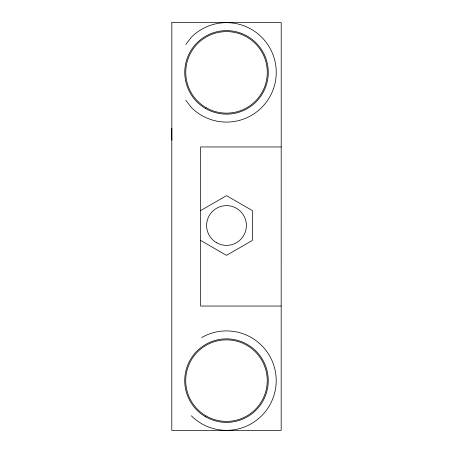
<?xml version="1.0" encoding="UTF-8"?>
<svg xmlns="http://www.w3.org/2000/svg" width="453" height="453" viewBox="0 0 453 453"><rect width="100%" height="100%" fill="white"/><g stroke="black" fill="none" stroke-linecap="round" stroke-linejoin="round"><path stroke-width="0.68" d="M171.806 140.232L171.806 128.301M281.2 146.953L200.651 146.953L200.645 306.047L281.183 306.047M185.747 44.53L191.364 37.214A49.717 49.717 0 0 1 261.675 37.22A49.717 49.717 0 0 1 261.67 107.537A49.717 49.717 0 0 1 191.359 107.525L185.741 100.209M200.651 210.583L226.506 195.656L252.355 210.583L252.355 240.435L226.5 255.362L200.645 240.435M201.63 337.57A49.717 49.717 0 0 1 267.219 352.117A49.717 49.717 0 0 1 258.442 418.719A49.717 49.717 0 0 1 191.33 415.786M171.829 22.65L171.789 430.339L281.171 430.35L281.211 22.65L171.829 22.65M206.098 415.939A40.77 40.77 0 0 0 267.253 380.633A40.77 40.77 0 0 0 206.098 345.322A40.77 40.77 0 0 0 206.098 415.939M205.6 416.8A41.767 41.767 0 0 0 268.25 380.633A41.767 41.767 0 0 0 205.6 344.461A41.767 41.767 0 0 0 205.6 416.8M206.126 107.678A40.77 40.77 0 0 0 267.287 72.378A40.77 40.77 0 0 0 206.138 37.067A40.77 40.77 0 0 0 206.126 107.678M205.628 108.539A41.767 41.767 0 0 0 268.278 72.378A41.767 41.767 0 0 0 205.639 36.206A41.767 41.767 0 0 0 205.628 108.539M216.557 242.729A19.887 19.887 0 0 0 246.387 225.509A19.887 19.887 0 0 0 216.557 208.284A19.887 19.887 0 0 0 216.557 242.729"/></g></svg>
